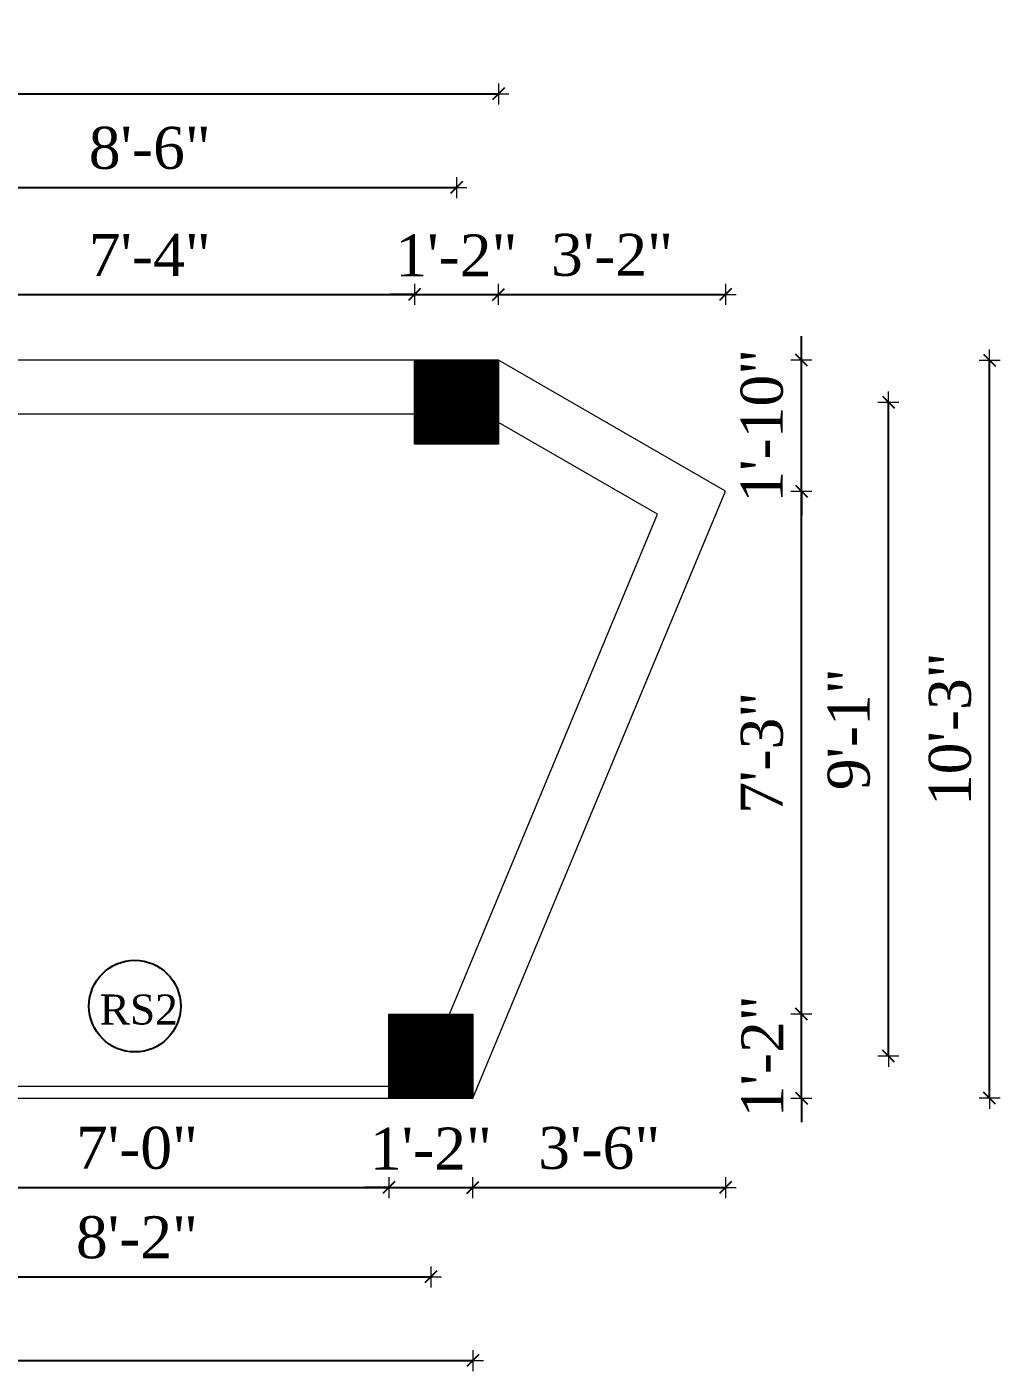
# Model space of a CAD drawing. Header units: inches. Extents: x 20273 to 41102, y -4696 to -1121.
# Drawn here: x 29366.6 to 29528.7, y -3833.1 to -3609.1 of the extents above; entities that cross this region are included whole.
import ezdxf

# ---------------------------------------------------------------- set-up
doc = ezdxf.new("R2010")
doc.units = ezdxf.units.IN
doc.header["$LTSCALE"] = 5
doc.header["$MEASUREMENT"] = 0
doc.layers.add('A-WALL', color=7, linetype='Continuous', lineweight=9)
doc.layers.add('Dimension', color=7, linetype='Continuous', lineweight=18)
doc.layers.add('dim line', color=7, linetype='Continuous', lineweight=15, true_color=0xfab2b2)
doc.layers.add('TEXT', color=6, linetype='Continuous')
doc.styles.add('ordinary', font='times.ttf')
doc.dimstyles.new('Copy of 96', dxfattribs={"dimtxt": 7, "dimasz": 4, "dimexe": 0.5, "dimexo": 0.5, "dimgap": 3, "dimtad": 1, "dimdec": 1, "dimzin": 11, "dimdsep": 46, "dimlunit": 4, "dimtxsty": 'ordinary', "dimblk": 'OBLIQUE', "dimcen": 0.09, "dimse1": 1, "dimse2": 1, "dimclrt": 6, "dimazin": 0, "dimtfac": 1, "dimtdec": 1, "dimtix": 1, "dimtmove": 2, "dimatfit": 3, "dimldrblk": 'leader', "dimfxl": 0.5, "dimfxlon": 1, "dimtolj": 1, "dimtzin": 0, "dimarcsym": 0})
pattern_1 = [(45, (2967.62238, 0), (-0.08838834765, 0.08838834765), [])]

# ---------------------------------------------------------------- blocks, each defined once
blk = doc.blocks.new('oblique')
at = {"color": 0, "lineweight": -2}
blk.add_line((0.25, 0.25), (-0.25, -0.25), dxfattribs=at)
at = {"layer": 'dim line', "lineweight": 9}
for p, q in [((-0.4375, 0), (0.4375, 0)), ((0, 0.4375), (0, -0.4375))]:
    blk.add_line(p, q, dxfattribs=at)
blk = doc.blocks.new('*D462')
at = {"layer": 'A-WALL', "color": 0, "lineweight": -2, "ltscale": 5, "transparency": 16777216}
blk.add_line((29343.01, -3802.48), (29426.88, -3802.48), dxfattribs=at)
at = {"layer": 'Defpoints', "color": 0, "ltscale": 5, "transparency": 16777216}
for p in [(29343.01, -3787.6), (29426.88, -3787.6), (29426.88, -3802.48)]:
    blk.add_point(p, dxfattribs=at)
at = {"layer": 'A-WALL', "color": 0, "lineweight": -2, "ltscale": 5, "transparency": 16777216, "xscale": 4, "yscale": 4, "zscale": 4, "rotation": 180}
blk.add_blockref('oblique', (29343.01, -3802.48), dxfattribs=at)
at = {"layer": 'A-WALL', "color": 0, "lineweight": -2, "ltscale": 5, "transparency": 16777216, "xscale": 4, "yscale": 4, "zscale": 4}
blk.add_blockref('oblique', (29426.88, -3802.48), dxfattribs=at)
at = {"layer": 'A-WALL', "color": 6, "ltscale": 5, "transparency": 16777216, "insert": (29384.94, -3795.91), "char_height": 7, "attachment_point": 5, "style": 'ordinary'}
blk.add_mtext('\\A1;7\'-0"', dxfattribs=at)
blk = doc.blocks.new('_OBLIQUE')
at = {"color": 0, "linetype": 'ByBlock'}
blk.add_line((-0.5, -0.5), (0.5, 0.5), dxfattribs=at)
blk = doc.blocks.new('leader')
at = {"layer": 'Dimension'}
for p, q in [((0, -4.328), (0, 4.328)), ((-4.424, 0), (4.424, 0))]:
    blk.add_line(p, q, dxfattribs=at)
blk = doc.blocks.new('*D463')
at = {"layer": 'A-WALL', "color": 0, "lineweight": -2, "ltscale": 5, "transparency": 16777216}
for p, q in [((29426.88, -3802.48), (29422.88, -3802.48)), ((29426.88, -3802.48), (29440.88, -3802.48)), ((29440.88, -3802.48), (29444.88, -3802.48))]:
    blk.add_line(p, q, dxfattribs=at)
at = {"layer": 'Defpoints', "color": 0, "ltscale": 5, "transparency": 16777216}
for p in [(29426.88, -3787.6), (29440.88, -3787.6), (29440.88, -3802.48)]:
    blk.add_point(p, dxfattribs=at)
at = {"layer": 'A-WALL', "color": 0, "lineweight": -2, "ltscale": 5, "transparency": 16777216, "xscale": 4, "yscale": 4, "zscale": 4}
blk.add_blockref('oblique', (29426.88, -3802.48), dxfattribs=at)
at = {"layer": 'A-WALL', "color": 0, "lineweight": -2, "ltscale": 5, "transparency": 16777216, "xscale": 4, "yscale": 4, "zscale": 4, "rotation": 180}
blk.add_blockref('oblique', (29440.88, -3802.48), dxfattribs=at)
at = {"layer": 'A-WALL', "color": 6, "ltscale": 5, "transparency": 16777216, "insert": (29433.88, -3795.98), "char_height": 7, "attachment_point": 5, "style": 'ordinary'}
blk.add_mtext('\\A1;1\'-2"', dxfattribs=at)
blk = doc.blocks.new('*D438')
at = {"layer": 'A-WALL', "color": 0, "lineweight": -2, "ltscale": 5, "transparency": 16777216}
blk.add_line((29336.01, -3817.37), (29433.88, -3817.37), dxfattribs=at)
at = {"layer": 'Defpoints', "color": 0, "ltscale": 5, "transparency": 16777216}
for p in [(29336.01, -3780.6), (29433.88, -3780.6), (29433.88, -3817.37)]:
    blk.add_point(p, dxfattribs=at)
at = {"layer": 'A-WALL', "color": 0, "lineweight": -2, "ltscale": 5, "transparency": 16777216, "xscale": 4, "yscale": 4, "zscale": 4, "rotation": 180}
blk.add_blockref('oblique', (29336.01, -3817.37), dxfattribs=at)
at = {"layer": 'A-WALL', "color": 0, "lineweight": -2, "ltscale": 5, "transparency": 16777216, "xscale": 4, "yscale": 4, "zscale": 4}
blk.add_blockref('oblique', (29433.88, -3817.37), dxfattribs=at)
at = {"layer": 'A-WALL', "color": 6, "ltscale": 5, "transparency": 16777216, "insert": (29384.94, -3810.81), "char_height": 7, "attachment_point": 5, "style": 'ordinary'}
blk.add_mtext('\\A1;8\'-2"', dxfattribs=at)
blk = doc.blocks.new('*D398')
at = {"layer": 'A-WALL', "color": 0, "lineweight": -2, "ltscale": 5, "transparency": 16777216}
blk.add_line((29088.01, -3831.31), (29440.88, -3831.31), dxfattribs=at)
at = {"layer": 'Defpoints', "color": 0, "ltscale": 5, "transparency": 16777216}
for p in [(29088.01, -3787.6), (29440.88, -3787.6), (29440.88, -3831.31)]:
    blk.add_point(p, dxfattribs=at)
at = {"layer": 'A-WALL', "color": 0, "lineweight": -2, "ltscale": 5, "transparency": 16777216, "xscale": 4, "yscale": 4, "zscale": 4, "rotation": 180}
blk.add_blockref('oblique', (29088.01, -3831.31), dxfattribs=at)
at = {"layer": 'A-WALL', "color": 0, "lineweight": -2, "ltscale": 5, "transparency": 16777216, "xscale": 4, "yscale": 4, "zscale": 4}
blk.add_blockref('oblique', (29440.88, -3831.31), dxfattribs=at)
at = {"layer": 'A-WALL', "color": 6, "ltscale": 5, "transparency": 16777216, "insert": (29264.44, -3824.74), "char_height": 7, "attachment_point": 5, "style": 'ordinary'}
blk.add_mtext('\\A1;29\'-5"', dxfattribs=at)
blk = doc.blocks.new('*D447')
at = {"layer": 'A-WALL', "color": 0, "lineweight": -2, "ltscale": 5, "transparency": 16777216}
blk.add_line((29343.01, -3653.67), (29431.13, -3653.67), dxfattribs=at)
at = {"layer": 'Defpoints', "color": 0, "ltscale": 5, "transparency": 16777216}
for p in [(29431.13, -3653.67), (29343.01, -3664.61), (29431.13, -3664.61)]:
    blk.add_point(p, dxfattribs=at)
at = {"layer": 'A-WALL', "color": 0, "lineweight": -2, "ltscale": 5, "transparency": 16777216, "xscale": 4, "yscale": 4, "zscale": 4, "rotation": 180}
blk.add_blockref('oblique', (29343.01, -3653.67), dxfattribs=at)
at = {"layer": 'A-WALL', "color": 0, "lineweight": -2, "ltscale": 5, "transparency": 16777216, "xscale": 4, "yscale": 4, "zscale": 4}
blk.add_blockref('oblique', (29431.13, -3653.67), dxfattribs=at)
at = {"layer": 'A-WALL', "color": 6, "ltscale": 5, "transparency": 16777216, "insert": (29387.07, -3647.1), "char_height": 7, "attachment_point": 5, "style": 'ordinary'}
blk.add_mtext('\\A1;7\'-4"', dxfattribs=at)
blk = doc.blocks.new('*D448')
at = {"layer": 'A-WALL', "color": 0, "lineweight": -2, "ltscale": 5, "transparency": 16777216}
for p, q in [((29431.13, -3653.67), (29427.13, -3653.67)), ((29431.13, -3653.67), (29445.13, -3653.67)), ((29445.13, -3653.67), (29449.13, -3653.67))]:
    blk.add_line(p, q, dxfattribs=at)
at = {"layer": 'Defpoints', "color": 0, "ltscale": 5, "transparency": 16777216}
for p in [(29445.13, -3653.67), (29431.13, -3664.61), (29445.13, -3664.61)]:
    blk.add_point(p, dxfattribs=at)
at = {"layer": 'A-WALL', "color": 0, "lineweight": -2, "ltscale": 5, "transparency": 16777216, "xscale": 4, "yscale": 4, "zscale": 4}
blk.add_blockref('oblique', (29431.13, -3653.67), dxfattribs=at)
at = {"layer": 'A-WALL', "color": 0, "lineweight": -2, "ltscale": 5, "transparency": 16777216, "xscale": 4, "yscale": 4, "zscale": 4, "rotation": 180}
blk.add_blockref('oblique', (29445.13, -3653.67), dxfattribs=at)
at = {"layer": 'A-WALL', "color": 6, "ltscale": 5, "transparency": 16777216, "insert": (29438.13, -3647.17), "char_height": 7, "attachment_point": 5, "style": 'ordinary'}
blk.add_mtext('\\A1;1\'-2"', dxfattribs=at)
blk = doc.blocks.new('*D449')
at = {"layer": 'A-WALL', "color": 0, "lineweight": -2, "ltscale": 5, "transparency": 16777216}
blk.add_line((29445.13, -3653.67), (29482.95, -3653.67), dxfattribs=at)
at = {"layer": 'Defpoints', "color": 0, "ltscale": 5, "transparency": 16777216}
for p in [(29482.95, -3653.67), (29445.13, -3664.61), (29482.95, -3686.47)]:
    blk.add_point(p, dxfattribs=at)
at = {"layer": 'A-WALL', "color": 0, "lineweight": -2, "ltscale": 5, "transparency": 16777216, "xscale": 4, "yscale": 4, "zscale": 4, "rotation": 180}
blk.add_blockref('oblique', (29445.13, -3653.67), dxfattribs=at)
at = {"layer": 'A-WALL', "color": 0, "lineweight": -2, "ltscale": 5, "transparency": 16777216, "xscale": 4, "yscale": 4, "zscale": 4}
blk.add_blockref('oblique', (29482.95, -3653.67), dxfattribs=at)
at = {"layer": 'A-WALL', "color": 6, "ltscale": 5, "transparency": 16777216, "insert": (29464.04, -3647.11), "char_height": 7, "attachment_point": 5, "style": 'ordinary'}
blk.add_mtext('\\A1;3\'-2"', dxfattribs=at)
blk = doc.blocks.new('*D450')
at = {"layer": 'A-WALL', "color": 0, "lineweight": -2, "ltscale": 5, "transparency": 16777216}
blk.add_line((29440.88, -3802.48), (29482.95, -3802.48), dxfattribs=at)
at = {"layer": 'Defpoints', "color": 0, "ltscale": 5, "transparency": 16777216}
for p in [(29482.95, -3686.47), (29440.88, -3787.6), (29482.95, -3802.48)]:
    blk.add_point(p, dxfattribs=at)
at = {"layer": 'A-WALL', "color": 0, "lineweight": -2, "ltscale": 5, "transparency": 16777216, "xscale": 4, "yscale": 4, "zscale": 4, "rotation": 180}
blk.add_blockref('oblique', (29440.88, -3802.48), dxfattribs=at)
at = {"layer": 'A-WALL', "color": 0, "lineweight": -2, "ltscale": 5, "transparency": 16777216, "xscale": 4, "yscale": 4, "zscale": 4}
blk.add_blockref('oblique', (29482.95, -3802.48), dxfattribs=at)
at = {"layer": 'A-WALL', "color": 6, "ltscale": 5, "transparency": 16777216, "insert": (29461.91, -3795.92), "char_height": 7, "attachment_point": 5, "style": 'ordinary'}
blk.add_mtext('\\A1;3\'-6"', dxfattribs=at)
blk = doc.blocks.new('*D453')
at = {"layer": 'A-WALL', "color": 0, "lineweight": -2, "ltscale": 5, "transparency": 16777216}
blk.add_line((29336.01, -3635.85), (29438.13, -3635.85), dxfattribs=at)
at = {"layer": 'Defpoints', "color": 0, "ltscale": 5, "transparency": 16777216}
for p in [(29438.13, -3635.85), (29336.01, -3671.61), (29438.13, -3671.61)]:
    blk.add_point(p, dxfattribs=at)
at = {"layer": 'A-WALL', "color": 0, "lineweight": -2, "ltscale": 5, "transparency": 16777216, "xscale": 4, "yscale": 4, "zscale": 4, "rotation": 180}
blk.add_blockref('oblique', (29336.01, -3635.85), dxfattribs=at)
at = {"layer": 'A-WALL', "color": 0, "lineweight": -2, "ltscale": 5, "transparency": 16777216, "xscale": 4, "yscale": 4, "zscale": 4}
blk.add_blockref('oblique', (29438.13, -3635.85), dxfattribs=at)
at = {"layer": 'A-WALL', "color": 6, "ltscale": 5, "transparency": 16777216, "insert": (29387.07, -3629.29), "char_height": 7, "attachment_point": 5, "style": 'ordinary'}
blk.add_mtext('\\A1;8\'-6"', dxfattribs=at)
blk = doc.blocks.new('*D401')
at = {"layer": 'A-WALL', "color": 0, "lineweight": -2, "ltscale": 5, "transparency": 16777216}
blk.add_line((29086.97, -3620.25), (29445.13, -3620.25), dxfattribs=at)
at = {"layer": 'Defpoints', "color": 0, "ltscale": 5, "transparency": 16777216}
for p in [(29445.13, -3620.25), (29086.97, -3664.61), (29445.13, -3664.61)]:
    blk.add_point(p, dxfattribs=at)
at = {"layer": 'A-WALL', "color": 0, "lineweight": -2, "ltscale": 5, "transparency": 16777216, "xscale": 4, "yscale": 4, "zscale": 4, "rotation": 180}
blk.add_blockref('oblique', (29086.97, -3620.25), dxfattribs=at)
at = {"layer": 'A-WALL', "color": 0, "lineweight": -2, "ltscale": 5, "transparency": 16777216, "xscale": 4, "yscale": 4, "zscale": 4}
blk.add_blockref('oblique', (29445.13, -3620.25), dxfattribs=at)
at = {"layer": 'A-WALL', "color": 6, "ltscale": 5, "transparency": 16777216, "insert": (29266.05, -3613.68), "char_height": 7, "attachment_point": 5, "style": 'ordinary'}
blk.add_mtext('\\A1;29\'-10"', dxfattribs=at)
blk = doc.blocks.new('*D454')
at = {"layer": 'A-WALL', "color": 0, "lineweight": -2, "ltscale": 5, "transparency": 16777216}
for p, q in [((29495.58, -3773.6), (29495.58, -3769.6)), ((29495.58, -3787.6), (29495.58, -3773.6)), ((29495.58, -3787.6), (29495.58, -3791.6))]:
    blk.add_line(p, q, dxfattribs=at)
at = {"layer": 'Defpoints', "color": 0, "ltscale": 5, "transparency": 16777216}
for p in [(29440.88, -3773.6), (29495.58, -3773.6), (29440.88, -3787.6)]:
    blk.add_point(p, dxfattribs=at)
at = {"layer": 'A-WALL', "color": 0, "lineweight": -2, "ltscale": 5, "transparency": 16777216, "xscale": 4, "yscale": 4, "zscale": 4}
for p, rotation in [((29495.58, -3773.6), 270), ((29495.58, -3787.6), 90)]:
    blk.add_blockref('oblique', p, dxfattribs=dict(at, rotation=rotation))
at = {"layer": 'A-WALL', "color": 6, "ltscale": 5, "transparency": 16777216, "insert": (29489.08, -3780.6), "char_height": 7, "attachment_point": 5, "rotation": 90, "style": 'ordinary'}
blk.add_mtext('\\A1;1\'-2"', dxfattribs=at)
blk = doc.blocks.new('*D455')
at = {"layer": 'A-WALL', "color": 0, "lineweight": -2, "ltscale": 5, "transparency": 16777216}
blk.add_line((29495.58, -3773.6), (29495.58, -3686.47), dxfattribs=at)
at = {"layer": 'Defpoints', "color": 0, "ltscale": 5, "transparency": 16777216}
for p in [(29482.95, -3686.47), (29495.58, -3686.47), (29440.88, -3773.6)]:
    blk.add_point(p, dxfattribs=at)
at = {"layer": 'A-WALL', "color": 0, "lineweight": -2, "ltscale": 5, "transparency": 16777216, "xscale": 4, "yscale": 4, "zscale": 4}
for p, rotation in [((29495.58, -3686.47), 90), ((29495.58, -3773.6), 270)]:
    blk.add_blockref('oblique', p, dxfattribs=dict(at, rotation=rotation))
at = {"layer": 'A-WALL', "color": 6, "ltscale": 5, "transparency": 16777216, "insert": (29489.01, -3730.03), "char_height": 7, "attachment_point": 5, "rotation": 90, "style": 'ordinary'}
blk.add_mtext('\\A1;7\'-3"', dxfattribs=at)
blk = doc.blocks.new('*D456')
at = {"layer": 'A-WALL', "color": 0, "lineweight": -2, "ltscale": 5, "transparency": 16777216}
for p, q in [((29495.58, -3664.61), (29495.58, -3660.61)), ((29495.58, -3686.47), (29495.58, -3664.61)), ((29495.58, -3686.47), (29495.58, -3690.47))]:
    blk.add_line(p, q, dxfattribs=at)
at = {"layer": 'Defpoints', "color": 0, "ltscale": 5, "transparency": 16777216}
for p in [(29445.13, -3664.61), (29495.58, -3664.61), (29482.95, -3686.47)]:
    blk.add_point(p, dxfattribs=at)
at = {"layer": 'A-WALL', "color": 0, "lineweight": -2, "ltscale": 5, "transparency": 16777216, "xscale": 4, "yscale": 4, "zscale": 4}
for p, rotation in [((29495.58, -3664.61), 270), ((29495.58, -3686.47), 90)]:
    blk.add_blockref('oblique', p, dxfattribs=dict(at, rotation=rotation))
at = {"layer": 'A-WALL', "color": 6, "ltscale": 5, "transparency": 16777216, "insert": (29489.02, -3675.54), "char_height": 7, "attachment_point": 5, "rotation": 90, "style": 'ordinary'}
blk.add_mtext('\\A1;1\'-10"', dxfattribs=at)
blk = doc.blocks.new('*D402')
at = {"layer": 'A-WALL', "color": 0, "lineweight": -2, "ltscale": 5, "transparency": 16777216}
blk.add_line((29510.05, -3780.6), (29510.05, -3671.61), dxfattribs=at)
at = {"layer": 'Defpoints', "color": 0, "ltscale": 5, "transparency": 16777216}
for p in [(29438.13, -3671.61), (29510.05, -3671.61), (29433.88, -3780.6)]:
    blk.add_point(p, dxfattribs=at)
at = {"layer": 'A-WALL', "color": 0, "lineweight": -2, "ltscale": 5, "transparency": 16777216, "xscale": 4, "yscale": 4, "zscale": 4}
for p, rotation in [((29510.05, -3671.61), 90), ((29510.05, -3780.6), 270)]:
    blk.add_blockref('oblique', p, dxfattribs=dict(at, rotation=rotation))
at = {"layer": 'A-WALL', "color": 6, "ltscale": 5, "transparency": 16777216, "insert": (29503.48, -3726.11), "char_height": 7, "attachment_point": 5, "rotation": 90, "style": 'ordinary'}
blk.add_mtext('\\A1;9\'-1"', dxfattribs=at)
blk = doc.blocks.new('*D403')
at = {"layer": 'A-WALL', "color": 0, "lineweight": -2, "ltscale": 5, "transparency": 16777216}
blk.add_line((29526.9, -3787.6), (29526.9, -3664.61), dxfattribs=at)
at = {"layer": 'Defpoints', "color": 0, "ltscale": 5, "transparency": 16777216}
for p in [(29445.13, -3664.61), (29526.9, -3664.61), (29440.88, -3787.6)]:
    blk.add_point(p, dxfattribs=at)
at = {"layer": 'A-WALL', "color": 0, "lineweight": -2, "ltscale": 5, "transparency": 16777216, "xscale": 4, "yscale": 4, "zscale": 4}
for p, rotation in [((29526.9, -3664.61), 90), ((29526.9, -3787.6), 270)]:
    blk.add_blockref('oblique', p, dxfattribs=dict(at, rotation=rotation))
at = {"layer": 'A-WALL', "color": 6, "ltscale": 5, "transparency": 16777216, "insert": (29520.34, -3726.11), "char_height": 7, "attachment_point": 5, "rotation": 90, "style": 'ordinary'}
blk.add_mtext('\\A1;10\'-3"', dxfattribs=at)

msp = doc.modelspace()

# ---------------------------------------------------------------- hatches: boundary and pattern name
at = {"layer": 'A-WALL', "ltscale": 5}
h = msp.add_hatch(dxfattribs=at)
h.set_pattern_fill('ANSI31', color=256)
h.set_pattern_definition(pattern_1)
h.paths.add_polyline_path([(29445.13, -3664.61), (29431.13, -3664.61), (29431.13, -3678.61), (29445.13, -3678.61)])
h = msp.add_hatch(dxfattribs=at)
h.set_pattern_fill('ANSI31', color=256)
h.set_pattern_definition(pattern_1)
h.paths.add_polyline_path([(29440.88, -3773.6), (29426.88, -3773.6), (29426.88, -3787.6), (29440.88, -3787.6)])

# ---------------------------------------------------------------- linework, layer by layer
for p, q in [((29431.13, -3673.61), (29343.01, -3673.61)), ((29471.61, -3690.3), (29445.13, -3675.01)), ((29436.95, -3773.6), (29471.61, -3690.3)), ((29343.01, -3785.6), (29426.88, -3785.6))]:
    msp.add_line(p, q, dxfattribs=at)
msp.add_lwpolyline([(29087.42, -3717.61), (29088.01, -3787.6), (29440.88, -3787.6), (29482.95, -3686.47), (29445.13, -3664.61), (29086.97, -3664.61), (29087.09, -3678.61)], dxfattribs=at)
for points in [[(29431.13, -3664.61), (29445.13, -3664.61), (29445.13, -3678.61), (29431.13, -3678.61)], [(29426.88, -3773.6), (29440.88, -3773.6), (29440.88, -3787.6), (29426.88, -3787.6)]]:
    msp.add_lwpolyline(points, close=True, dxfattribs=at)
at = {"layer": 'TEXT'}
msp.add_circle((29384.58, -3772.25), 7.64, dxfattribs=at)

# ---------------------------------------------------------------- texts
at = {"layer": 'TEXT', "style": 'ordinary'}
msp.add_text('RS2', height=5, rotation=0.0004, dxfattribs=at).set_placement((29378.73, -3775.31))

# ---------------------------------------------------------------- dimensions: what is measured, and where the dimension line sits
at = {"layer": 'A-WALL', "ltscale": 5}
for base, p1, p2, picture, middle in [((29445.13, -3620.25), (29086.97, -3664.61), (29445.13, -3664.61), '*D401', (29266.05, -3613.68)), ((29438.13, -3635.85), (29336.01, -3671.61), (29438.13, -3671.61), '*D453', (29387.07, -3629.29)), ((29431.13, -3653.67), (29343.01, -3664.61), (29431.13, -3664.61), '*D447', (29387.07, -3647.1)), ((29445.13, -3653.67), (29431.13, -3664.61), (29445.13, -3664.61), '*D448', (29438.13, -3647.17)), ((29482.95, -3653.67), (29445.13, -3664.61), (29482.95, -3686.47), '*D449', (29464.04, -3647.11)), ((29482.95, -3802.48), (29440.88, -3787.6), (29482.95, -3686.47), '*D450', (29461.91, -3795.92)), ((29433.88, -3817.37), (29336.01, -3780.6), (29433.88, -3780.6), '*D438', (29384.94, -3810.81)), ((29440.88, -3831.31), (29088.01, -3787.6), (29440.88, -3787.6), '*D398', (29264.44, -3824.74)), ((29426.88, -3802.48), (29343.01, -3787.6), (29426.88, -3787.6), '*D462', (29384.94, -3795.91)), ((29440.88, -3802.48), (29426.88, -3787.6), (29440.88, -3787.6), '*D463', (29433.88, -3795.98))]:
    dim = msp.add_linear_dim(base=base, p1=p1, p2=p2, dimstyle='Copy of 96', override={"dimdec": 0, "dimblk": 'oblique', "dimtdec": 0, "dimarcsym": 1}, dxfattribs=at)
    dim.commit()
    dim.dimension.update_dxf_attribs({"geometry": picture, "text_midpoint": middle})
for base, p1, p2, picture, middle in [((29495.58, -3664.61), (29482.95, -3686.47), (29445.13, -3664.61), '*D456', (29489.02, -3675.54)), ((29526.9, -3664.61), (29440.88, -3787.6), (29445.13, -3664.61), '*D403', (29520.34, -3726.11)), ((29510.05, -3671.61), (29433.88, -3780.6), (29438.13, -3671.61), '*D402', (29503.48, -3726.11)), ((29495.58, -3686.47), (29440.88, -3773.6), (29482.95, -3686.47), '*D455', (29489.01, -3730.03)), ((29495.58, -3773.6), (29440.88, -3787.6), (29440.88, -3773.6), '*D454', (29489.08, -3780.6))]:
    dim = msp.add_linear_dim(base=base, p1=p1, p2=p2, angle=90, dimstyle='Copy of 96', override={"dimdec": 0, "dimblk": 'oblique', "dimtdec": 0, "dimarcsym": 1}, dxfattribs=at)
    dim.commit()
    dim.dimension.update_dxf_attribs({"geometry": picture, "text_midpoint": middle})

doc.saveas('drawing.dxf')
